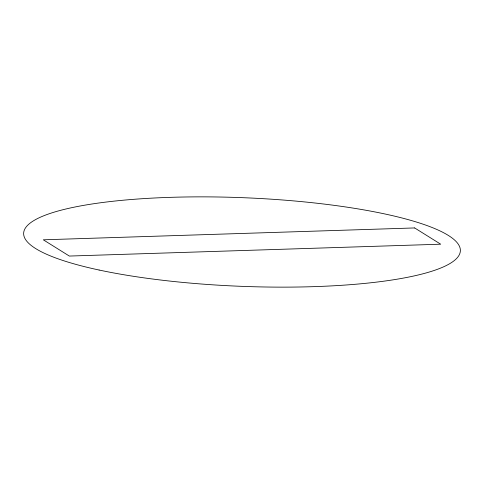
<?xml version="1.0" encoding="UTF-8"?>
<svg xmlns="http://www.w3.org/2000/svg" width="484" height="484" viewBox="0 0 484 484"><rect width="100%" height="100%" fill="white"/><g stroke="black" fill="none" stroke-linecap="round" stroke-linejoin="round"><path stroke-width="0.73" d="M414.649 227.94L43.3 239.804L69.351 256.06L440.7 244.196L414.649 227.94M99.123 270.036A218.538 44.316 2.3 0 0 456.454 258.619A218.538 44.316 2.3 0 0 170.428 197.345A218.538 44.316 2.3 0 0 99.123 270.036"/></g></svg>
